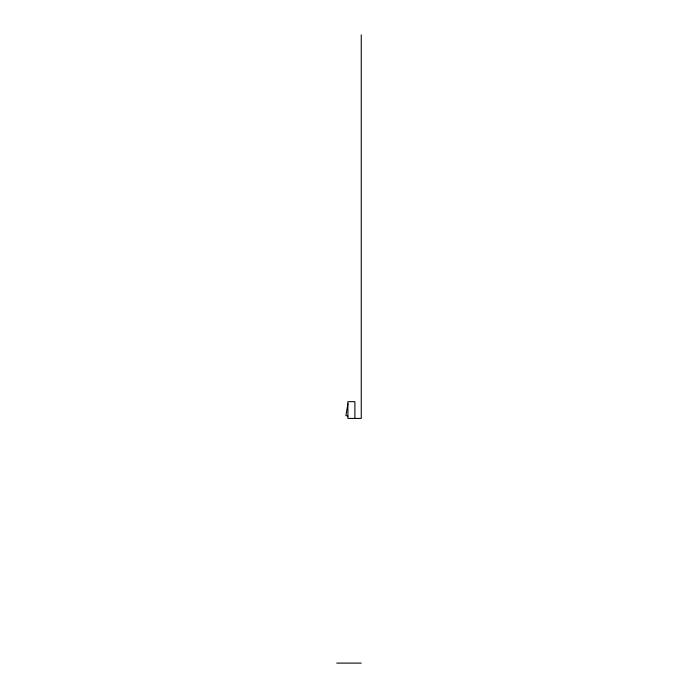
<?xml version="1.0" encoding="UTF-8"?>
<svg xmlns="http://www.w3.org/2000/svg" width="698" height="698" viewBox="0 0 698 698"><rect width="100%" height="100%" fill="white"/><g stroke="black" fill="none" stroke-linecap="round" stroke-linejoin="round"><path stroke-width="1.05" d="M347.901 403.906L345.911 415.546L347.901 416.209M336.741 663.1L361.259 663.1M361.259 34.9L361.259 418.434L347.901 418.434L347.901 401.69L354.881 401.682L354.881 418.434"/></g></svg>
